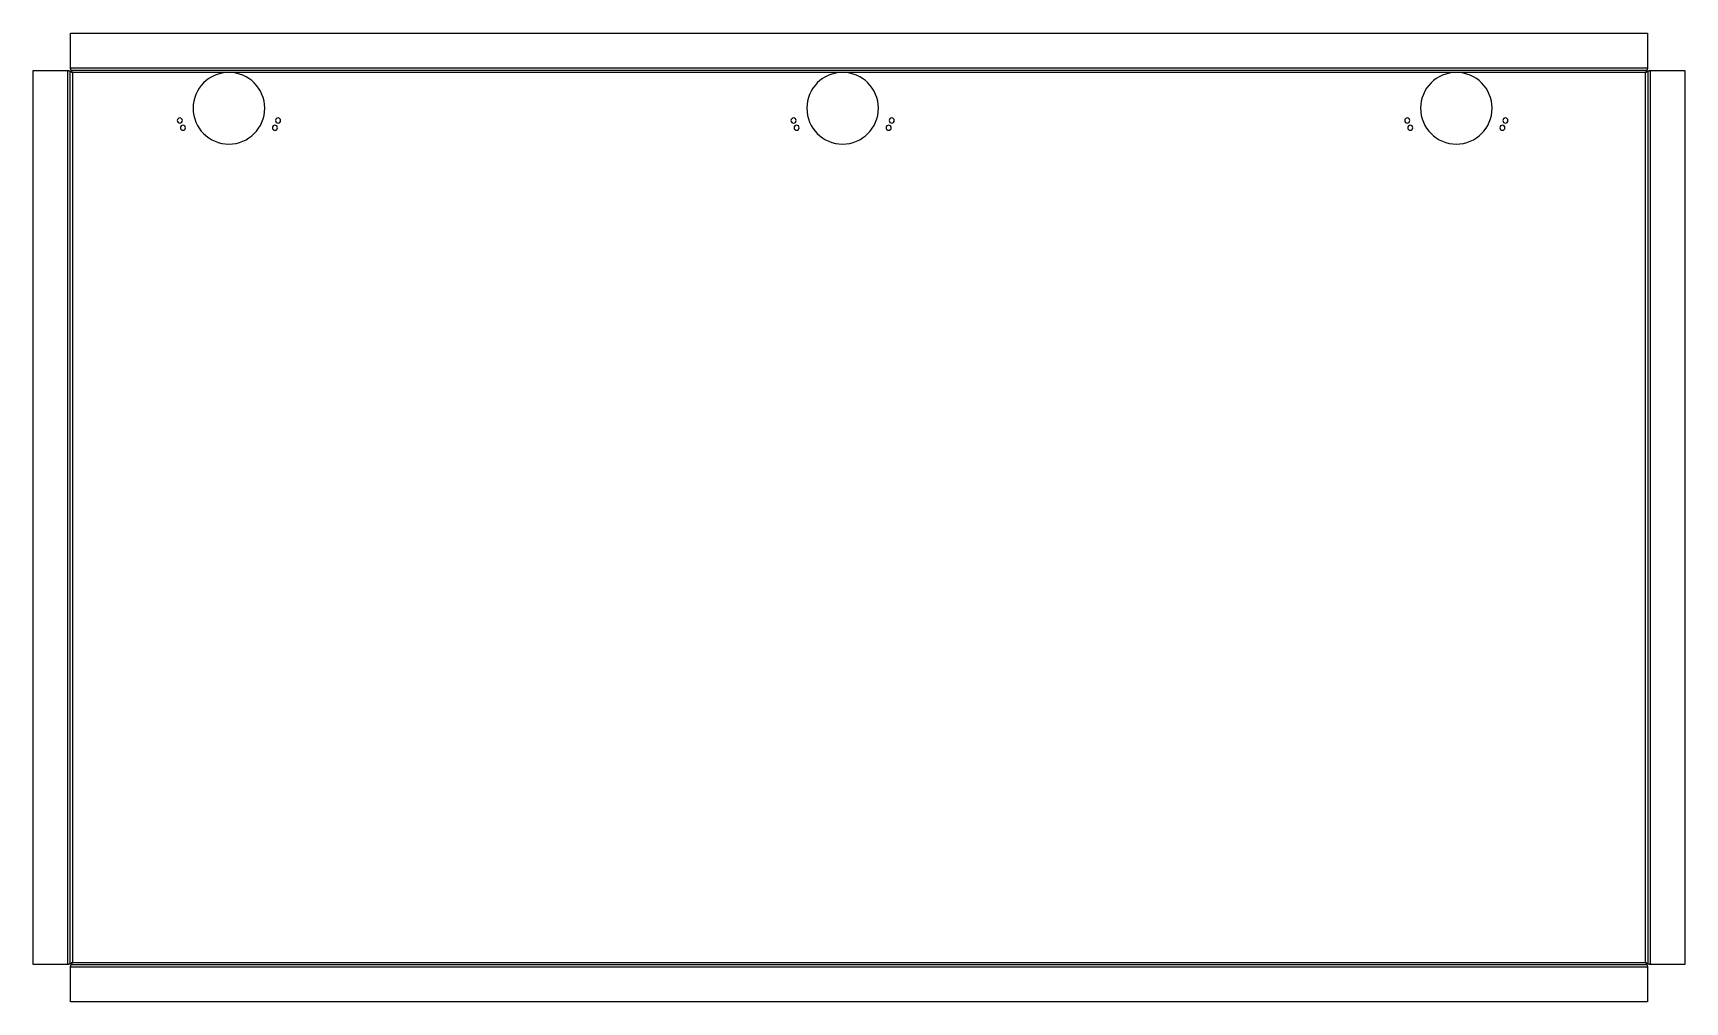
# Model space of a CAD drawing. Header units: millimetres. Extents: x -18 to 789, y 0 to 474.
import ezdxf

# ---------------------------------------------------------------- set-up
doc = ezdxf.new("R2010")
doc.units = ezdxf.units.MM

msp = doc.modelspace()

# ---------------------------------------------------------------- linework, layer by layer
at = {"layer": 'BEND'}
for p, q in [((-0.2, 18.63), (-0.2, 454.9)), ((0.29, 455.39), (770.57, 455.39)), ((771.06, 454.9), (771.06, 18.63)), ((770.57, 18.13), (0.29, 18.13))]:
    msp.add_line(p, q, dxfattribs=at)
at = {"layer": 'BEND_EXTENT'}
for p, q in [((-1.33, 18.33), (-1.33, 455.19)), ((0, 456.52), (770.86, 456.52)), ((0.93, 454.19), (0.93, 19.33)), ((77.43, 454.26), (1, 454.26)), ((377.43, 454.26), (77.43, 454.26)), ((677.43, 454.26), (377.43, 454.26)), ((769.86, 454.26), (677.43, 454.26)), ((769.93, 19.33), (769.93, 454.19)), ((772.19, 455.19), (772.19, 18.33)), ((770.86, 17), (0, 17)), ((1, 19.26), (769.86, 19.26))]:
    msp.add_line(p, q, dxfattribs=at)
at = {"layer": 'INTERIOR_PROFILES', "extrusion": (0, 0, -1)}
for centre, radius in [((-77.43, 436.76), 17.5), ((-377.43, 436.76), 17.5), ((-677.43, 436.76), 17.5), ((-53.43, 430.76), 1.25), ((-54.93, 427.26), 1.25), ((-99.93, 427.26), 1.25), ((-101.43, 430.76), 1.25), ((-353.43, 430.76), 1.25), ((-354.93, 427.26), 1.25), ((-399.93, 427.26), 1.25), ((-401.43, 430.76), 1.25), ((-653.43, 430.76), 1.25), ((-654.93, 427.26), 1.25), ((-699.93, 427.26), 1.25), ((-701.43, 430.76), 1.25)]:
    msp.add_circle(centre, radius, dxfattribs=at)
at = {"layer": 'OUTER_PROFILES'}
for p, q in [((0, 456.52), (0, 473.52)), ((0, 473.52), (770.86, 473.52)), ((770.86, 473.52), (770.86, 456.52)), ((-18.33, 18.33), (-18.33, 455.19)), ((-18.33, 455.19), (-1.33, 455.19)), ((772.19, 455.19), (789.19, 455.19)), ((789.19, 455.19), (789.19, 18.33)), ((-1.33, 18.33), (-18.33, 18.33)), ((0, 0), (0, 17)), ((770.86, 17), (770.86, 0)), ((789.19, 18.33), (772.19, 18.33)), ((770.86, 0), (0, 0))]:
    msp.add_line(p, q, dxfattribs=at)
for centre, start, end in [((0.96, 454.23), -135, 45), ((769.89, 454.23), 135, 315), ((0.96, 19.3), -45, 135), ((769.89, 19.3), 45, 225)]:
    msp.add_arc(centre, 0.05, start, end, dxfattribs=at)
for points, knots in [([(-1.33, 455.19), (-1.32, 455.19), (-1.31, 455.19), (-1.3, 455.19), (-1.28, 455.19), (-1.27, 455.19), (-1.26, 455.19), (-1.25, 455.19), (-1.24, 455.19), (-1.22, 455.19), (-1.21, 455.19), (-1.2, 455.19), (-1.19, 455.19), (-1.18, 455.19), (-1.17, 455.18), (-1.15, 455.18), (-1.14, 455.18), (-1.13, 455.18), (-1.12, 455.18), (-1.11, 455.18), (-1.09, 455.18), (-1.08, 455.18), (-1.07, 455.17), (-1.06, 455.17), (-1.05, 455.17), (-1.03, 455.17), (-1.02, 455.17), (-1.01, 455.17), (-1, 455.16), (-0.99, 455.16), (-0.97, 455.16), (-0.96, 455.16), (-0.95, 455.16), (-0.94, 455.15), (-0.93, 455.15), (-0.91, 455.15), (-0.9, 455.15), (-0.89, 455.14), (-0.88, 455.14), (-0.87, 455.14), (-0.85, 455.14), (-0.84, 455.13), (-0.83, 455.13), (-0.82, 455.13), (-0.81, 455.13), (-0.79, 455.12), (-0.78, 455.12), (-0.77, 455.12), (-0.76, 455.11), (-0.75, 455.11), (-0.73, 455.11), (-0.72, 455.1), (-0.71, 455.1), (-0.7, 455.1), (-0.69, 455.09), (-0.67, 455.09), (-0.66, 455.08), (-0.65, 455.08), (-0.64, 455.08), (-0.63, 455.07), (-0.61, 455.07), (-0.6, 455.07), (-0.59, 455.06), (-0.58, 455.06), (-0.57, 455.05), (-0.55, 455.05), (-0.54, 455.04), (-0.53, 455.04), (-0.52, 455.04), (-0.51, 455.03), (-0.49, 455.03), (-0.48, 455.02), (-0.47, 455.02), (-0.46, 455.01), (-0.45, 455.01), (-0.43, 455), (-0.42, 455), (-0.41, 454.99), (-0.4, 454.99), (-0.39, 454.98), (-0.38, 454.98), (-0.36, 454.97), (-0.35, 454.97), (-0.34, 454.96), (-0.33, 454.96), (-0.32, 454.95), (-0.3, 454.95), (-0.29, 454.94), (-0.28, 454.94), (-0.27, 454.93), (-0.26, 454.92), (-0.24, 454.92), (-0.23, 454.91), (-0.22, 454.91), (-0.21, 454.9), (-0.2, 454.9), (-0.18, 454.89), (-0.17, 454.88), (-0.16, 454.88), (-0.15, 454.87), (-0.14, 454.87), (-0.12, 454.86), (-0.11, 454.85), (-0.1, 454.85), (-0.09, 454.84), (-0.08, 454.83), (-0.06, 454.83), (-0.05, 454.82), (-0.04, 454.81), (-0.03, 454.81), (-0.02, 454.8), (0, 454.79), (0.01, 454.79), (0.02, 454.78), (0.03, 454.77), (0.04, 454.77), (0.06, 454.76), (0.07, 454.75), (0.08, 454.75), (0.09, 454.74), (0.1, 454.73), (0.12, 454.73), (0.13, 454.72), (0.14, 454.71), (0.15, 454.71), (0.16, 454.7), (0.18, 454.69), (0.19, 454.68), (0.2, 454.68), (0.21, 454.67), (0.22, 454.66), (0.24, 454.65), (0.25, 454.65), (0.26, 454.64), (0.27, 454.63), (0.28, 454.63), (0.3, 454.62), (0.31, 454.61), (0.32, 454.6), (0.33, 454.59), (0.34, 454.59), (0.35, 454.58), (0.37, 454.57), (0.38, 454.56), (0.39, 454.56), (0.4, 454.55), (0.41, 454.54), (0.43, 454.53), (0.44, 454.53), (0.45, 454.52), (0.46, 454.51), (0.47, 454.5), (0.49, 454.49), (0.5, 454.49), (0.51, 454.48), (0.52, 454.47), (0.53, 454.46), (0.55, 454.45), (0.56, 454.45), (0.57, 454.44), (0.58, 454.43), (0.59, 454.42), (0.61, 454.41), (0.62, 454.41), (0.63, 454.4), (0.64, 454.39), (0.65, 454.38), (0.67, 454.37), (0.68, 454.36), (0.69, 454.36), (0.7, 454.35), (0.71, 454.34), (0.73, 454.33), (0.74, 454.32), (0.75, 454.32), (0.76, 454.31), (0.77, 454.3), (0.79, 454.29), (0.8, 454.28), (0.81, 454.27), (0.83, 454.26)], [0, 0, 0, 0, 0.0025012, 0.0025012, 0.0025012, 0.0050093, 0.0050093, 0.0050093, 0.0075249, 0.0075249, 0.0075249, 0.0100549, 0.0100549, 0.0100549, 0.0125912, 0.0125912, 0.0125912, 0.0151324, 0.0151324, 0.0151324, 0.0176907, 0.0176907, 0.0176907, 0.0202511, 0.0202511, 0.0202511, 0.0228128, 0.0228128, 0.0228128, 0.0253951, 0.0253951, 0.0253951, 0.0279771, 0.0279771, 0.0279771, 0.0305651, 0.0305651, 0.0305651, 0.0331905, 0.0331905, 0.0331905, 0.0358272, 0.0358272, 0.0358272, 0.0384745, 0.0384745, 0.0384745, 0.0411619, 0.0411619, 0.0411619, 0.0438591, 0.0438591, 0.0438591, 0.0465656, 0.0465656, 0.0465656, 0.0493148, 0.0493148, 0.0493148, 0.0520729, 0.0520729, 0.0520729, 0.05484, 0.05484, 0.05484, 0.0576522, 0.0576522, 0.0576522, 0.060474, 0.060474, 0.060474, 0.0633071, 0.0633071, 0.0633071, 0.0661893, 0.0661893, 0.0661893, 0.0690828, 0.0690828, 0.0690828, 0.0719871, 0.0719871, 0.0719871, 0.0749406, 0.0749406, 0.0749406, 0.077905, 0.077905, 0.077905, 0.0808801, 0.0808801, 0.0808801, 0.0839045, 0.0839045, 0.0839045, 0.0869403, 0.0869403, 0.0869403, 0.0899878, 0.0899878, 0.0899878, 0.0930849, 0.0930849, 0.0930849, 0.0961951, 0.0961951, 0.0961951, 0.0993191, 0.0993191, 0.0993191, 0.1024921, 0.1024921, 0.1024921, 0.1056738, 0.1056738, 0.1056738, 0.1088633, 0.1088633, 0.1088633, 0.1120937, 0.1120937, 0.1120937, 0.1153314, 0.1153314, 0.1153314, 0.1185764, 0.1185764, 0.1185764, 0.1218587, 0.1218587, 0.1218587, 0.1251481, 0.1251481, 0.1251481, 0.1284446, 0.1284446, 0.1284446, 0.131775, 0.131775, 0.131775, 0.1351127, 0.1351127, 0.1351127, 0.1384579, 0.1384579, 0.1384579, 0.1418337, 0.1418337, 0.1418337, 0.1452175, 0.1452175, 0.1452175, 0.1486098, 0.1486098, 0.1486098, 0.1520295, 0.1520295, 0.1520295, 0.1554586, 0.1554586, 0.1554586, 0.1588971, 0.1588971, 0.1588971, 0.1623548, 0.1623548, 0.1623548, 0.165815, 0.165815, 0.165815, 0.1692778, 0.1692778, 0.1692778, 0.1727528, 0.1727528, 0.1727528, 0.1762299, 0.1762299, 0.1762299, 0.180272, 0.180272, 0.180272, 0.180272]), ([(0.93, 454.36), (0.92, 454.38), (0.91, 454.39), (0.9, 454.41), (0.89, 454.42), (0.88, 454.43), (0.88, 454.44), (0.87, 454.45), (0.86, 454.47), (0.85, 454.48), (0.84, 454.49), (0.83, 454.5), (0.83, 454.51), (0.82, 454.53), (0.81, 454.54), (0.8, 454.55), (0.79, 454.56), (0.79, 454.57), (0.78, 454.59), (0.77, 454.6), (0.76, 454.61), (0.75, 454.62), (0.75, 454.63), (0.74, 454.64), (0.73, 454.66), (0.72, 454.67), (0.71, 454.68), (0.71, 454.69), (0.7, 454.7), (0.69, 454.72), (0.68, 454.73), (0.67, 454.74), (0.67, 454.75), (0.66, 454.76), (0.65, 454.78), (0.64, 454.79), (0.63, 454.8), (0.63, 454.81), (0.62, 454.82), (0.61, 454.84), (0.6, 454.85), (0.6, 454.86), (0.59, 454.87), (0.58, 454.88), (0.57, 454.9), (0.57, 454.91), (0.56, 454.92), (0.55, 454.93), (0.54, 454.94), (0.54, 454.96), (0.53, 454.97), (0.52, 454.98), (0.51, 454.99), (0.51, 455), (0.5, 455.02), (0.49, 455.03), (0.49, 455.04), (0.48, 455.05), (0.47, 455.06), (0.46, 455.08), (0.46, 455.09), (0.45, 455.1), (0.44, 455.11), (0.44, 455.12), (0.43, 455.14), (0.42, 455.15), (0.42, 455.16), (0.41, 455.17), (0.4, 455.18), (0.4, 455.2), (0.39, 455.21), (0.38, 455.22), (0.38, 455.23), (0.37, 455.24), (0.36, 455.26), (0.36, 455.27), (0.35, 455.28), (0.34, 455.29), (0.34, 455.3), (0.33, 455.31), (0.33, 455.33), (0.32, 455.34), (0.31, 455.35), (0.31, 455.36), (0.3, 455.37), (0.3, 455.39), (0.29, 455.4), (0.28, 455.41), (0.28, 455.42), (0.27, 455.43), (0.27, 455.45), (0.26, 455.46), (0.26, 455.47), (0.25, 455.48), (0.24, 455.49), (0.24, 455.51), (0.23, 455.52), (0.23, 455.53), (0.22, 455.54), (0.22, 455.55), (0.21, 455.57), (0.21, 455.58), (0.2, 455.59), (0.2, 455.6), (0.19, 455.61), (0.19, 455.63), (0.18, 455.64), (0.18, 455.65), (0.17, 455.66), (0.17, 455.67), (0.16, 455.69), (0.16, 455.7), (0.16, 455.71), (0.15, 455.72), (0.15, 455.73), (0.14, 455.75), (0.14, 455.76), (0.13, 455.77), (0.13, 455.78), (0.13, 455.79), (0.12, 455.81), (0.12, 455.82), (0.11, 455.83), (0.11, 455.84), (0.11, 455.85), (0.1, 455.87), (0.1, 455.88), (0.1, 455.89), (0.09, 455.9), (0.09, 455.91), (0.09, 455.93), (0.08, 455.94), (0.08, 455.95), (0.08, 455.96), (0.07, 455.97), (0.07, 455.99), (0.07, 456), (0.06, 456.01), (0.06, 456.02), (0.06, 456.03), (0.05, 456.04), (0.05, 456.06), (0.05, 456.07), (0.05, 456.08), (0.04, 456.09), (0.04, 456.1), (0.04, 456.12), (0.04, 456.13), (0.04, 456.14), (0.03, 456.15), (0.03, 456.16), (0.03, 456.18), (0.03, 456.19), (0.03, 456.2), (0.02, 456.21), (0.02, 456.22), (0.02, 456.24), (0.02, 456.25), (0.02, 456.26), (0.02, 456.27), (0.01, 456.28), (0.01, 456.3), (0.01, 456.31), (0.01, 456.32), (0.01, 456.33), (0.01, 456.34), (0.01, 456.36), (0.01, 456.37), (0, 456.38), (0, 456.39), (0, 456.4), (0, 456.42), (0, 456.43), (0, 456.44), (0, 456.45), (0, 456.46), (0, 456.48), (0, 456.49), (0, 456.5), (0, 456.51), (0, 456.52)], [0.0100305, 0.0100305, 0.0100305, 0.0100305, 0.0141437, 0.0141437, 0.0141437, 0.0176909, 0.0176909, 0.0176909, 0.0212442, 0.0212442, 0.0212442, 0.0247933, 0.0247933, 0.0247933, 0.028348, 0.028348, 0.028348, 0.0319085, 0.0319085, 0.0319085, 0.03546, 0.03546, 0.03546, 0.0390174, 0.0390174, 0.0390174, 0.0425805, 0.0425805, 0.0425805, 0.0461298, 0.0461298, 0.0461298, 0.0496847, 0.0496847, 0.0496847, 0.0532453, 0.0532453, 0.0532453, 0.0567872, 0.0567872, 0.0567872, 0.0603347, 0.0603347, 0.0603347, 0.0638876, 0.0638876, 0.0638876, 0.0674172, 0.0674172, 0.0674172, 0.070952, 0.070952, 0.070952, 0.0744918, 0.0744918, 0.0744918, 0.078007, 0.078007, 0.078007, 0.0815391, 0.0815391, 0.0815391, 0.0850886, 0.0850886, 0.0850886, 0.0886186, 0.0886186, 0.0886186, 0.0921654, 0.0921654, 0.0921654, 0.0957288, 0.0957288, 0.0957288, 0.0992682, 0.0992682, 0.0992682, 0.1028233, 0.1028233, 0.1028233, 0.1063941, 0.1063941, 0.1063941, 0.1099367, 0.1099367, 0.1099367, 0.113494, 0.113494, 0.113494, 0.1170655, 0.1170655, 0.1170655, 0.1206053, 0.1206053, 0.1206053, 0.1241583, 0.1241583, 0.1241583, 0.1277238, 0.1277238, 0.1277238, 0.1312546, 0.1312546, 0.1312546, 0.1347966, 0.1347966, 0.1347966, 0.1383362, 0.1383362, 0.1383362, 0.1418171, 0.1418171, 0.1418171, 0.1452861, 0.1452861, 0.1452861, 0.1487434, 0.1487434, 0.1487434, 0.1521448, 0.1521448, 0.1521448, 0.1555348, 0.1555348, 0.1555348, 0.1589131, 0.1589131, 0.1589131, 0.1622383, 0.1622383, 0.1622383, 0.1655512, 0.1655512, 0.1655512, 0.1688511, 0.1688511, 0.1688511, 0.1721007, 0.1721007, 0.1721007, 0.1753361, 0.1753361, 0.1753361, 0.1785561, 0.1785561, 0.1785561, 0.1817357, 0.1817357, 0.1817357, 0.1849153, 0.1849153, 0.1849153, 0.1880939, 0.1880939, 0.1880939, 0.1912462, 0.1912462, 0.1912462, 0.1943956, 0.1943956, 0.1943956, 0.1975412, 0.1975412, 0.1975412, 0.2006648, 0.2006648, 0.2006648, 0.2037813, 0.2037813, 0.2037813, 0.2068888, 0.2068888, 0.2068888, 0.2099776, 0.2099776, 0.2099776, 0.2130562, 0.2130562, 0.2130562, 0.216126, 0.216126, 0.216126, 0.216126]), ([(0.83, 454.26), (0.84, 454.25), (0.85, 454.25), (0.86, 454.24), (0.87, 454.23), (0.88, 454.22), (0.89, 454.22), (0.91, 454.21), (0.92, 454.2), (0.93, 454.19)], [0.180272017, 0.180272017, 0.180272017, 0.180272017, 0.183194707, 0.183194707, 0.183194707, 0.186683307, 0.186683307, 0.186683307, 0.190175962, 0.190175962, 0.190175962, 0.190175962]), ([(1, 454.26), (0.99, 454.27), (0.98, 454.29), (0.98, 454.3), (0.97, 454.31), (0.96, 454.32), (0.95, 454.33), (0.94, 454.34), (0.94, 454.35), (0.93, 454.36)], [0, 0, 0, 0, 0.00352949, 0.00352949, 0.00352949, 0.00706338, 0.00706338, 0.00706338, 0.01003048, 0.01003048, 0.01003048, 0.01003048]), ([(769.93, 454.36), (769.92, 454.35), (769.92, 454.34), (769.91, 454.33), (769.9, 454.32), (769.89, 454.31), (769.88, 454.3), (769.88, 454.29), (769.87, 454.27), (769.86, 454.26)], [0.180272001, 0.180272001, 0.180272001, 0.180272001, 0.183194691, 0.183194691, 0.183194691, 0.18668329, 0.18668329, 0.18668329, 0.190175945, 0.190175945, 0.190175945, 0.190175945]), ([(770.86, 456.52), (770.86, 456.51), (770.86, 456.5), (770.86, 456.49), (770.86, 456.48), (770.86, 456.46), (770.86, 456.45), (770.86, 456.44), (770.86, 456.43), (770.86, 456.42), (770.86, 456.4), (770.85, 456.39), (770.85, 456.38), (770.85, 456.37), (770.85, 456.36), (770.85, 456.34), (770.85, 456.33), (770.85, 456.32), (770.85, 456.31), (770.85, 456.3), (770.84, 456.28), (770.84, 456.27), (770.84, 456.26), (770.84, 456.25), (770.84, 456.24), (770.84, 456.22), (770.84, 456.21), (770.83, 456.2), (770.83, 456.19), (770.83, 456.18), (770.83, 456.16), (770.83, 456.15), (770.82, 456.14), (770.82, 456.13), (770.82, 456.12), (770.82, 456.1), (770.81, 456.09), (770.81, 456.08), (770.81, 456.07), (770.81, 456.06), (770.8, 456.04), (770.8, 456.03), (770.8, 456.02), (770.8, 456.01), (770.79, 456), (770.79, 455.99), (770.79, 455.97), (770.78, 455.96), (770.78, 455.95), (770.78, 455.94), (770.77, 455.93), (770.77, 455.91), (770.77, 455.9), (770.76, 455.89), (770.76, 455.88), (770.76, 455.87), (770.75, 455.85), (770.75, 455.84), (770.74, 455.83), (770.74, 455.82), (770.74, 455.81), (770.73, 455.79), (770.73, 455.78), (770.72, 455.77), (770.72, 455.76), (770.72, 455.75), (770.71, 455.73), (770.71, 455.72), (770.7, 455.71), (770.7, 455.7), (770.69, 455.69), (770.69, 455.67), (770.68, 455.66), (770.68, 455.65), (770.68, 455.64), (770.67, 455.63), (770.67, 455.61), (770.66, 455.6), (770.66, 455.59), (770.65, 455.58), (770.65, 455.57), (770.64, 455.55), (770.64, 455.54), (770.63, 455.53), (770.62, 455.52), (770.62, 455.51), (770.61, 455.49), (770.61, 455.48), (770.6, 455.47), (770.6, 455.46), (770.59, 455.45), (770.59, 455.43), (770.58, 455.42), (770.57, 455.41), (770.57, 455.4), (770.56, 455.39), (770.56, 455.37), (770.55, 455.36), (770.54, 455.35), (770.54, 455.34), (770.53, 455.33), (770.53, 455.31), (770.52, 455.3), (770.51, 455.29), (770.51, 455.28), (770.5, 455.27), (770.49, 455.26), (770.49, 455.24), (770.48, 455.23), (770.48, 455.22), (770.47, 455.21), (770.46, 455.2), (770.46, 455.18), (770.45, 455.17), (770.44, 455.16), (770.44, 455.15), (770.43, 455.14), (770.42, 455.12), (770.41, 455.11), (770.41, 455.1), (770.4, 455.09), (770.39, 455.08), (770.39, 455.06), (770.38, 455.05), (770.37, 455.04), (770.37, 455.03), (770.36, 455.02), (770.35, 455), (770.34, 454.99), (770.34, 454.98), (770.33, 454.97), (770.32, 454.96), (770.31, 454.94), (770.31, 454.93), (770.3, 454.92), (770.29, 454.91), (770.28, 454.9), (770.28, 454.88), (770.27, 454.87), (770.26, 454.86), (770.25, 454.85), (770.25, 454.84), (770.24, 454.82), (770.23, 454.81), (770.22, 454.8), (770.22, 454.79), (770.21, 454.78), (770.2, 454.76), (770.19, 454.75), (770.18, 454.74), (770.18, 454.73), (770.17, 454.72), (770.16, 454.7), (770.15, 454.69), (770.15, 454.68), (770.14, 454.67), (770.13, 454.66), (770.12, 454.64), (770.11, 454.63), (770.11, 454.62), (770.1, 454.61), (770.09, 454.6), (770.08, 454.59), (770.07, 454.57), (770.06, 454.56), (770.06, 454.55), (770.05, 454.54), (770.04, 454.53), (770.03, 454.51), (770.02, 454.5), (770.02, 454.49), (770.01, 454.48), (770, 454.47), (769.99, 454.45), (769.98, 454.44), (769.97, 454.43), (769.97, 454.42), (769.96, 454.41), (769.95, 454.39), (769.94, 454.38), (769.93, 454.36)], [0, 0, 0, 0, 0.0025012, 0.0025012, 0.0025012, 0.0050093, 0.0050093, 0.0050093, 0.0075249, 0.0075249, 0.0075249, 0.0100549, 0.0100549, 0.0100549, 0.0125912, 0.0125912, 0.0125912, 0.0151324, 0.0151324, 0.0151324, 0.0176907, 0.0176907, 0.0176907, 0.0202511, 0.0202511, 0.0202511, 0.0228128, 0.0228128, 0.0228128, 0.0253951, 0.0253951, 0.0253951, 0.0279771, 0.0279771, 0.0279771, 0.0305651, 0.0305651, 0.0305651, 0.0331905, 0.0331905, 0.0331905, 0.0358272, 0.0358272, 0.0358272, 0.0384745, 0.0384745, 0.0384745, 0.0411619, 0.0411619, 0.0411619, 0.0438591, 0.0438591, 0.0438591, 0.0465656, 0.0465656, 0.0465656, 0.0493148, 0.0493148, 0.0493148, 0.0520729, 0.0520729, 0.0520729, 0.05484, 0.05484, 0.05484, 0.0576522, 0.0576522, 0.0576522, 0.060474, 0.060474, 0.060474, 0.0633071, 0.0633071, 0.0633071, 0.0661893, 0.0661893, 0.0661893, 0.0690828, 0.0690828, 0.0690828, 0.0719871, 0.0719871, 0.0719871, 0.0749406, 0.0749406, 0.0749406, 0.077905, 0.077905, 0.077905, 0.0808801, 0.0808801, 0.0808801, 0.0839045, 0.0839045, 0.0839045, 0.0869403, 0.0869403, 0.0869403, 0.0899878, 0.0899878, 0.0899878, 0.0930849, 0.0930849, 0.0930849, 0.0961951, 0.0961951, 0.0961951, 0.0993191, 0.0993191, 0.0993191, 0.1024921, 0.1024921, 0.1024921, 0.1056738, 0.1056738, 0.1056738, 0.1088633, 0.1088633, 0.1088633, 0.1120936, 0.1120936, 0.1120936, 0.1153314, 0.1153314, 0.1153314, 0.1185764, 0.1185764, 0.1185764, 0.1218587, 0.1218587, 0.1218587, 0.1251481, 0.1251481, 0.1251481, 0.1284446, 0.1284446, 0.1284446, 0.131775, 0.131775, 0.131775, 0.1351127, 0.1351127, 0.1351127, 0.1384579, 0.1384579, 0.1384579, 0.1418337, 0.1418337, 0.1418337, 0.1452175, 0.1452175, 0.1452175, 0.1486097, 0.1486097, 0.1486097, 0.1520295, 0.1520295, 0.1520295, 0.1554586, 0.1554586, 0.1554586, 0.1588971, 0.1588971, 0.1588971, 0.1623548, 0.1623548, 0.1623548, 0.165815, 0.165815, 0.165815, 0.1692778, 0.1692778, 0.1692778, 0.1727528, 0.1727528, 0.1727528, 0.1762299, 0.1762299, 0.1762299, 0.180272, 0.180272, 0.180272, 0.180272]), ([(769.93, 454.19), (769.94, 454.2), (769.95, 454.21), (769.97, 454.22), (769.98, 454.22), (769.99, 454.23), (770, 454.24), (770.01, 454.25), (770.02, 454.25), (770.03, 454.26)], [0, 0, 0, 0, 0.00352949, 0.00352949, 0.00352949, 0.00706338, 0.00706338, 0.00706338, 0.01003048, 0.01003048, 0.01003048, 0.01003048]), ([(770.03, 454.26), (770.05, 454.27), (770.06, 454.28), (770.07, 454.29), (770.08, 454.3), (770.1, 454.31), (770.11, 454.32), (770.12, 454.32), (770.13, 454.33), (770.14, 454.34), (770.16, 454.35), (770.17, 454.36), (770.18, 454.36), (770.19, 454.37), (770.2, 454.38), (770.22, 454.39), (770.23, 454.4), (770.24, 454.41), (770.25, 454.41), (770.26, 454.42), (770.28, 454.43), (770.29, 454.44), (770.3, 454.45), (770.31, 454.45), (770.32, 454.46), (770.34, 454.47), (770.35, 454.48), (770.36, 454.49), (770.37, 454.49), (770.38, 454.5), (770.4, 454.51), (770.41, 454.52), (770.42, 454.53), (770.43, 454.53), (770.44, 454.54), (770.46, 454.55), (770.47, 454.56), (770.48, 454.56), (770.49, 454.57), (770.5, 454.58), (770.52, 454.59), (770.53, 454.59), (770.54, 454.6), (770.55, 454.61), (770.56, 454.62), (770.58, 454.63), (770.59, 454.63), (770.6, 454.64), (770.61, 454.65), (770.62, 454.65), (770.64, 454.66), (770.65, 454.67), (770.66, 454.68), (770.67, 454.68), (770.68, 454.69), (770.7, 454.7), (770.71, 454.71), (770.72, 454.71), (770.73, 454.72), (770.74, 454.73), (770.75, 454.73), (770.77, 454.74), (770.78, 454.75), (770.79, 454.75), (770.8, 454.76), (770.81, 454.77), (770.83, 454.77), (770.84, 454.78), (770.85, 454.79), (770.86, 454.79), (770.87, 454.8), (770.89, 454.81), (770.9, 454.81), (770.91, 454.82), (770.92, 454.83), (770.93, 454.83), (770.95, 454.84), (770.96, 454.85), (770.97, 454.85), (770.98, 454.86), (770.99, 454.87), (771.01, 454.87), (771.02, 454.88), (771.03, 454.88), (771.04, 454.89), (771.05, 454.9), (771.07, 454.9), (771.08, 454.91), (771.09, 454.91), (771.1, 454.92), (771.11, 454.92), (771.13, 454.93), (771.14, 454.94), (771.15, 454.94), (771.16, 454.95), (771.17, 454.95), (771.19, 454.96), (771.2, 454.96), (771.21, 454.97), (771.22, 454.97), (771.23, 454.98), (771.25, 454.98), (771.26, 454.99), (771.27, 454.99), (771.28, 455), (771.29, 455), (771.31, 455.01), (771.32, 455.01), (771.33, 455.02), (771.34, 455.02), (771.35, 455.03), (771.37, 455.03), (771.38, 455.04), (771.39, 455.04), (771.4, 455.04), (771.41, 455.05), (771.43, 455.05), (771.44, 455.06), (771.45, 455.06), (771.46, 455.07), (771.47, 455.07), (771.48, 455.07), (771.5, 455.08), (771.51, 455.08), (771.52, 455.08), (771.53, 455.09), (771.54, 455.09), (771.56, 455.1), (771.57, 455.1), (771.58, 455.1), (771.59, 455.11), (771.6, 455.11), (771.62, 455.11), (771.63, 455.12), (771.64, 455.12), (771.65, 455.12), (771.66, 455.13), (771.68, 455.13), (771.69, 455.13), (771.7, 455.13), (771.71, 455.14), (771.72, 455.14), (771.74, 455.14), (771.75, 455.14), (771.76, 455.15), (771.77, 455.15), (771.78, 455.15), (771.8, 455.15), (771.81, 455.16), (771.82, 455.16), (771.83, 455.16), (771.84, 455.16), (771.86, 455.16), (771.87, 455.17), (771.88, 455.17), (771.89, 455.17), (771.9, 455.17), (771.92, 455.17), (771.93, 455.17), (771.94, 455.18), (771.95, 455.18), (771.96, 455.18), (771.98, 455.18), (771.99, 455.18), (772, 455.18), (772.01, 455.18), (772.02, 455.18), (772.04, 455.19), (772.05, 455.19), (772.06, 455.19), (772.07, 455.19), (772.08, 455.19), (772.1, 455.19), (772.11, 455.19), (772.12, 455.19), (772.13, 455.19), (772.14, 455.19), (772.16, 455.19), (772.17, 455.19), (772.18, 455.19), (772.19, 455.19)], [0.0100305, 0.0100305, 0.0100305, 0.0100305, 0.0141437, 0.0141437, 0.0141437, 0.0176909, 0.0176909, 0.0176909, 0.0212442, 0.0212442, 0.0212442, 0.0247933, 0.0247933, 0.0247933, 0.028348, 0.028348, 0.028348, 0.0319085, 0.0319085, 0.0319085, 0.03546, 0.03546, 0.03546, 0.0390174, 0.0390174, 0.0390174, 0.0425805, 0.0425805, 0.0425805, 0.0461298, 0.0461298, 0.0461298, 0.0496847, 0.0496847, 0.0496847, 0.0532453, 0.0532453, 0.0532453, 0.0567872, 0.0567872, 0.0567872, 0.0603347, 0.0603347, 0.0603347, 0.0638876, 0.0638876, 0.0638876, 0.0674172, 0.0674172, 0.0674172, 0.070952, 0.070952, 0.070952, 0.0744918, 0.0744918, 0.0744918, 0.078007, 0.078007, 0.078007, 0.0815391, 0.0815391, 0.0815391, 0.0850886, 0.0850886, 0.0850886, 0.0886187, 0.0886187, 0.0886187, 0.0921654, 0.0921654, 0.0921654, 0.0957288, 0.0957288, 0.0957288, 0.0992682, 0.0992682, 0.0992682, 0.1028234, 0.1028234, 0.1028234, 0.1063941, 0.1063941, 0.1063941, 0.1099368, 0.1099368, 0.1099368, 0.113494, 0.113494, 0.113494, 0.1170655, 0.1170655, 0.1170655, 0.1206054, 0.1206054, 0.1206054, 0.1241583, 0.1241583, 0.1241583, 0.1277238, 0.1277238, 0.1277238, 0.1312546, 0.1312546, 0.1312546, 0.1347966, 0.1347966, 0.1347966, 0.1383362, 0.1383362, 0.1383362, 0.1418171, 0.1418171, 0.1418171, 0.1452861, 0.1452861, 0.1452861, 0.1487434, 0.1487434, 0.1487434, 0.1521448, 0.1521448, 0.1521448, 0.1555348, 0.1555348, 0.1555348, 0.1589131, 0.1589131, 0.1589131, 0.1622383, 0.1622383, 0.1622383, 0.1655512, 0.1655512, 0.1655512, 0.1688511, 0.1688511, 0.1688511, 0.1721008, 0.1721008, 0.1721008, 0.1753361, 0.1753361, 0.1753361, 0.1785562, 0.1785562, 0.1785562, 0.1817358, 0.1817358, 0.1817358, 0.1849153, 0.1849153, 0.1849153, 0.188094, 0.188094, 0.188094, 0.1912462, 0.1912462, 0.1912462, 0.1943956, 0.1943956, 0.1943956, 0.1975413, 0.1975413, 0.1975413, 0.2006648, 0.2006648, 0.2006648, 0.2037813, 0.2037813, 0.2037813, 0.2068889, 0.2068889, 0.2068889, 0.2099777, 0.2099777, 0.2099777, 0.2130562, 0.2130562, 0.2130562, 0.216126, 0.216126, 0.216126, 0.216126]), ([(0.83, 19.26), (0.81, 19.25), (0.8, 19.24), (0.79, 19.23), (0.77, 19.22), (0.76, 19.22), (0.75, 19.21), (0.74, 19.2), (0.73, 19.19), (0.71, 19.18), (0.7, 19.18), (0.69, 19.17), (0.68, 19.16), (0.67, 19.15), (0.65, 19.14), (0.64, 19.13), (0.63, 19.13), (0.62, 19.12), (0.61, 19.11), (0.59, 19.1), (0.58, 19.09), (0.57, 19.09), (0.56, 19.08), (0.55, 19.07), (0.53, 19.06), (0.52, 19.05), (0.51, 19.05), (0.5, 19.04), (0.49, 19.03), (0.47, 19.02), (0.46, 19.01), (0.45, 19.01), (0.44, 19), (0.43, 18.99), (0.41, 18.98), (0.4, 18.98), (0.39, 18.97), (0.38, 18.96), (0.37, 18.95), (0.35, 18.94), (0.34, 18.94), (0.33, 18.93), (0.32, 18.92), (0.31, 18.91), (0.3, 18.91), (0.28, 18.9), (0.27, 18.89), (0.26, 18.88), (0.25, 18.88), (0.24, 18.87), (0.22, 18.86), (0.21, 18.85), (0.2, 18.85), (0.19, 18.84), (0.18, 18.83), (0.16, 18.83), (0.15, 18.82), (0.14, 18.81), (0.13, 18.8), (0.12, 18.8), (0.1, 18.79), (0.09, 18.78), (0.08, 18.78), (0.07, 18.77), (0.06, 18.76), (0.04, 18.76), (0.03, 18.75), (0.02, 18.74), (0.01, 18.74), (0, 18.73), (-0.02, 18.72), (-0.03, 18.72), (-0.04, 18.71), (-0.05, 18.7), (-0.06, 18.7), (-0.08, 18.69), (-0.09, 18.68), (-0.1, 18.68), (-0.11, 18.67), (-0.12, 18.66), (-0.14, 18.66), (-0.15, 18.65), (-0.16, 18.65), (-0.17, 18.64), (-0.18, 18.63), (-0.2, 18.63), (-0.21, 18.62), (-0.22, 18.62), (-0.23, 18.61), (-0.24, 18.61), (-0.26, 18.6), (-0.27, 18.59), (-0.28, 18.59), (-0.29, 18.58), (-0.3, 18.58), (-0.32, 18.57), (-0.33, 18.57), (-0.34, 18.56), (-0.35, 18.56), (-0.36, 18.55), (-0.38, 18.55), (-0.39, 18.54), (-0.4, 18.54), (-0.41, 18.53), (-0.42, 18.53), (-0.43, 18.52), (-0.45, 18.52), (-0.46, 18.51), (-0.47, 18.51), (-0.48, 18.5), (-0.49, 18.5), (-0.51, 18.49), (-0.52, 18.49), (-0.53, 18.48), (-0.54, 18.48), (-0.55, 18.48), (-0.57, 18.47), (-0.58, 18.47), (-0.59, 18.46), (-0.6, 18.46), (-0.61, 18.45), (-0.63, 18.45), (-0.64, 18.45), (-0.65, 18.44), (-0.66, 18.44), (-0.67, 18.44), (-0.69, 18.43), (-0.7, 18.43), (-0.71, 18.42), (-0.72, 18.42), (-0.73, 18.42), (-0.75, 18.41), (-0.76, 18.41), (-0.77, 18.41), (-0.78, 18.4), (-0.79, 18.4), (-0.81, 18.4), (-0.82, 18.4), (-0.83, 18.39), (-0.84, 18.39), (-0.85, 18.39), (-0.87, 18.38), (-0.88, 18.38), (-0.89, 18.38), (-0.9, 18.38), (-0.91, 18.37), (-0.93, 18.37), (-0.94, 18.37), (-0.95, 18.37), (-0.96, 18.37), (-0.97, 18.36), (-0.99, 18.36), (-1, 18.36), (-1.01, 18.36), (-1.02, 18.36), (-1.03, 18.35), (-1.05, 18.35), (-1.06, 18.35), (-1.07, 18.35), (-1.08, 18.35), (-1.09, 18.35), (-1.11, 18.35), (-1.12, 18.34), (-1.13, 18.34), (-1.14, 18.34), (-1.15, 18.34), (-1.17, 18.34), (-1.18, 18.34), (-1.19, 18.34), (-1.2, 18.34), (-1.21, 18.34), (-1.22, 18.34), (-1.24, 18.33), (-1.25, 18.33), (-1.26, 18.33), (-1.27, 18.33), (-1.28, 18.33), (-1.3, 18.33), (-1.31, 18.33), (-1.32, 18.33), (-1.33, 18.33)], [0.0100305, 0.0100305, 0.0100305, 0.0100305, 0.0141437, 0.0141437, 0.0141437, 0.0176909, 0.0176909, 0.0176909, 0.0212442, 0.0212442, 0.0212442, 0.0247933, 0.0247933, 0.0247933, 0.028348, 0.028348, 0.028348, 0.0319085, 0.0319085, 0.0319085, 0.03546, 0.03546, 0.03546, 0.0390174, 0.0390174, 0.0390174, 0.0425805, 0.0425805, 0.0425805, 0.0461298, 0.0461298, 0.0461298, 0.0496847, 0.0496847, 0.0496847, 0.0532453, 0.0532453, 0.0532453, 0.0567872, 0.0567872, 0.0567872, 0.0603347, 0.0603347, 0.0603347, 0.0638876, 0.0638876, 0.0638876, 0.0674172, 0.0674172, 0.0674172, 0.070952, 0.070952, 0.070952, 0.0744918, 0.0744918, 0.0744918, 0.078007, 0.078007, 0.078007, 0.0815391, 0.0815391, 0.0815391, 0.0850886, 0.0850886, 0.0850886, 0.0886187, 0.0886187, 0.0886187, 0.0921654, 0.0921654, 0.0921654, 0.0957288, 0.0957288, 0.0957288, 0.0992682, 0.0992682, 0.0992682, 0.1028234, 0.1028234, 0.1028234, 0.1063941, 0.1063941, 0.1063941, 0.1099368, 0.1099368, 0.1099368, 0.113494, 0.113494, 0.113494, 0.1170655, 0.1170655, 0.1170655, 0.1206054, 0.1206054, 0.1206054, 0.1241583, 0.1241583, 0.1241583, 0.1277238, 0.1277238, 0.1277238, 0.1312546, 0.1312546, 0.1312546, 0.1347966, 0.1347966, 0.1347966, 0.1383362, 0.1383362, 0.1383362, 0.1418171, 0.1418171, 0.1418171, 0.1452861, 0.1452861, 0.1452861, 0.1487434, 0.1487434, 0.1487434, 0.1521448, 0.1521448, 0.1521448, 0.1555348, 0.1555348, 0.1555348, 0.1589131, 0.1589131, 0.1589131, 0.1622383, 0.1622383, 0.1622383, 0.1655512, 0.1655512, 0.1655512, 0.1688511, 0.1688511, 0.1688511, 0.1721008, 0.1721008, 0.1721008, 0.1753361, 0.1753361, 0.1753361, 0.1785562, 0.1785562, 0.1785562, 0.1817358, 0.1817358, 0.1817358, 0.1849153, 0.1849153, 0.1849153, 0.188094, 0.188094, 0.188094, 0.1912462, 0.1912462, 0.1912462, 0.1943956, 0.1943956, 0.1943956, 0.1975413, 0.1975413, 0.1975413, 0.2006648, 0.2006648, 0.2006648, 0.2037813, 0.2037813, 0.2037813, 0.2068889, 0.2068889, 0.2068889, 0.2099777, 0.2099777, 0.2099777, 0.2130562, 0.2130562, 0.2130562, 0.216126, 0.216126, 0.216126, 0.216126]), ([(0, 17), (0, 17.01), (0, 17.02), (0, 17.04), (0, 17.05), (0, 17.06), (0, 17.07), (0, 17.08), (0, 17.1), (0, 17.11), (0, 17.12), (0, 17.13), (0, 17.14), (0.01, 17.16), (0.01, 17.17), (0.01, 17.18), (0.01, 17.19), (0.01, 17.2), (0.01, 17.22), (0.01, 17.23), (0.01, 17.24), (0.02, 17.25), (0.02, 17.26), (0.02, 17.28), (0.02, 17.29), (0.02, 17.3), (0.02, 17.31), (0.03, 17.32), (0.03, 17.34), (0.03, 17.35), (0.03, 17.36), (0.03, 17.37), (0.04, 17.38), (0.04, 17.4), (0.04, 17.41), (0.04, 17.42), (0.04, 17.43), (0.05, 17.44), (0.05, 17.45), (0.05, 17.47), (0.05, 17.48), (0.06, 17.49), (0.06, 17.5), (0.06, 17.51), (0.07, 17.53), (0.07, 17.54), (0.07, 17.55), (0.08, 17.56), (0.08, 17.57), (0.08, 17.59), (0.09, 17.6), (0.09, 17.61), (0.09, 17.62), (0.1, 17.63), (0.1, 17.65), (0.1, 17.66), (0.11, 17.67), (0.11, 17.68), (0.11, 17.69), (0.12, 17.71), (0.12, 17.72), (0.13, 17.73), (0.13, 17.74), (0.13, 17.75), (0.14, 17.77), (0.14, 17.78), (0.15, 17.79), (0.15, 17.8), (0.16, 17.81), (0.16, 17.83), (0.16, 17.84), (0.17, 17.85), (0.17, 17.86), (0.18, 17.87), (0.18, 17.89), (0.19, 17.9), (0.19, 17.91), (0.2, 17.92), (0.2, 17.93), (0.21, 17.95), (0.21, 17.96), (0.22, 17.97), (0.22, 17.98), (0.23, 17.99), (0.23, 18.01), (0.24, 18.02), (0.24, 18.03), (0.25, 18.04), (0.26, 18.05), (0.26, 18.07), (0.27, 18.08), (0.27, 18.09), (0.28, 18.1), (0.28, 18.11), (0.29, 18.13), (0.3, 18.14), (0.3, 18.15), (0.31, 18.16), (0.31, 18.17), (0.32, 18.18), (0.33, 18.2), (0.33, 18.21), (0.34, 18.22), (0.34, 18.23), (0.35, 18.24), (0.36, 18.26), (0.36, 18.27), (0.37, 18.28), (0.38, 18.29), (0.38, 18.3), (0.39, 18.32), (0.4, 18.33), (0.4, 18.34), (0.41, 18.35), (0.42, 18.36), (0.42, 18.38), (0.43, 18.39), (0.44, 18.4), (0.44, 18.41), (0.45, 18.42), (0.46, 18.44), (0.46, 18.45), (0.47, 18.46), (0.48, 18.47), (0.49, 18.48), (0.49, 18.5), (0.5, 18.51), (0.51, 18.52), (0.51, 18.53), (0.52, 18.54), (0.53, 18.56), (0.54, 18.57), (0.54, 18.58), (0.55, 18.59), (0.56, 18.6), (0.57, 18.62), (0.57, 18.63), (0.58, 18.64), (0.59, 18.65), (0.6, 18.66), (0.6, 18.68), (0.61, 18.69), (0.62, 18.7), (0.63, 18.71), (0.63, 18.72), (0.64, 18.74), (0.65, 18.75), (0.66, 18.76), (0.67, 18.77), (0.67, 18.78), (0.68, 18.8), (0.69, 18.81), (0.7, 18.82), (0.71, 18.83), (0.71, 18.84), (0.72, 18.86), (0.73, 18.87), (0.74, 18.88), (0.75, 18.89), (0.75, 18.9), (0.76, 18.91), (0.77, 18.93), (0.78, 18.94), (0.79, 18.95), (0.79, 18.96), (0.8, 18.97), (0.81, 18.99), (0.82, 19), (0.83, 19.01), (0.83, 19.02), (0.84, 19.03), (0.85, 19.05), (0.86, 19.06), (0.87, 19.07), (0.88, 19.08), (0.88, 19.09), (0.89, 19.11), (0.9, 19.12), (0.91, 19.13), (0.92, 19.15), (0.93, 19.16)], [0, 0, 0, 0, 0.0025012, 0.0025012, 0.0025012, 0.0050093, 0.0050093, 0.0050093, 0.0075249, 0.0075249, 0.0075249, 0.0100549, 0.0100549, 0.0100549, 0.0125912, 0.0125912, 0.0125912, 0.0151324, 0.0151324, 0.0151324, 0.0176907, 0.0176907, 0.0176907, 0.0202511, 0.0202511, 0.0202511, 0.0228128, 0.0228128, 0.0228128, 0.0253951, 0.0253951, 0.0253951, 0.0279771, 0.0279771, 0.0279771, 0.0305651, 0.0305651, 0.0305651, 0.0331905, 0.0331905, 0.0331905, 0.0358272, 0.0358272, 0.0358272, 0.0384745, 0.0384745, 0.0384745, 0.0411619, 0.0411619, 0.0411619, 0.0438591, 0.0438591, 0.0438591, 0.0465656, 0.0465656, 0.0465656, 0.0493148, 0.0493148, 0.0493148, 0.0520729, 0.0520729, 0.0520729, 0.05484, 0.05484, 0.05484, 0.0576522, 0.0576522, 0.0576522, 0.060474, 0.060474, 0.060474, 0.0633071, 0.0633071, 0.0633071, 0.0661893, 0.0661893, 0.0661893, 0.0690828, 0.0690828, 0.0690828, 0.0719871, 0.0719871, 0.0719871, 0.0749406, 0.0749406, 0.0749406, 0.077905, 0.077905, 0.077905, 0.0808801, 0.0808801, 0.0808801, 0.0839045, 0.0839045, 0.0839045, 0.0869403, 0.0869403, 0.0869403, 0.0899878, 0.0899878, 0.0899878, 0.0930849, 0.0930849, 0.0930849, 0.0961951, 0.0961951, 0.0961951, 0.0993191, 0.0993191, 0.0993191, 0.1024921, 0.1024921, 0.1024921, 0.1056738, 0.1056738, 0.1056738, 0.1088633, 0.1088633, 0.1088633, 0.1120936, 0.1120936, 0.1120936, 0.1153314, 0.1153314, 0.1153314, 0.1185764, 0.1185764, 0.1185764, 0.1218587, 0.1218587, 0.1218587, 0.1251481, 0.1251481, 0.1251481, 0.1284446, 0.1284446, 0.1284446, 0.131775, 0.131775, 0.131775, 0.1351127, 0.1351127, 0.1351127, 0.1384579, 0.1384579, 0.1384579, 0.1418337, 0.1418337, 0.1418337, 0.1452175, 0.1452175, 0.1452175, 0.1486097, 0.1486097, 0.1486097, 0.1520295, 0.1520295, 0.1520295, 0.1554586, 0.1554586, 0.1554586, 0.1588971, 0.1588971, 0.1588971, 0.1623548, 0.1623548, 0.1623548, 0.165815, 0.165815, 0.165815, 0.1692778, 0.1692778, 0.1692778, 0.1727528, 0.1727528, 0.1727528, 0.1762299, 0.1762299, 0.1762299, 0.180272, 0.180272, 0.180272, 0.180272]), ([(0.93, 19.33), (0.92, 19.32), (0.91, 19.32), (0.89, 19.31), (0.88, 19.3), (0.87, 19.29), (0.86, 19.28), (0.85, 19.28), (0.84, 19.27), (0.83, 19.26)], [0, 0, 0, 0, 0.00352949, 0.00352949, 0.00352949, 0.00706338, 0.00706338, 0.00706338, 0.01003048, 0.01003048, 0.01003048, 0.01003048]), ([(0.93, 19.16), (0.94, 19.17), (0.94, 19.18), (0.95, 19.19), (0.96, 19.2), (0.97, 19.21), (0.98, 19.23), (0.98, 19.24), (0.99, 19.25), (1, 19.26)], [0.180272001, 0.180272001, 0.180272001, 0.180272001, 0.183194691, 0.183194691, 0.183194691, 0.186683291, 0.186683291, 0.186683291, 0.190175945, 0.190175945, 0.190175945, 0.190175945]), ([(769.86, 19.26), (769.87, 19.25), (769.88, 19.24), (769.88, 19.23), (769.89, 19.21), (769.9, 19.2), (769.91, 19.19), (769.92, 19.18), (769.92, 19.17), (769.93, 19.16)], [0, 0, 0, 0, 0.00352949, 0.00352949, 0.00352949, 0.00706338, 0.00706338, 0.00706338, 0.01003048, 0.01003048, 0.01003048, 0.01003048]), ([(770.03, 19.26), (770.02, 19.27), (770.01, 19.28), (770, 19.28), (769.99, 19.29), (769.98, 19.3), (769.97, 19.31), (769.95, 19.32), (769.94, 19.32), (769.93, 19.33)], [0.180272017, 0.180272017, 0.180272017, 0.180272017, 0.183194707, 0.183194707, 0.183194707, 0.186683307, 0.186683307, 0.186683307, 0.190175962, 0.190175962, 0.190175962, 0.190175962]), ([(769.93, 19.16), (769.94, 19.15), (769.95, 19.13), (769.96, 19.12), (769.97, 19.11), (769.97, 19.09), (769.98, 19.08), (769.99, 19.07), (770, 19.06), (770.01, 19.05), (770.02, 19.03), (770.02, 19.02), (770.03, 19.01), (770.04, 19), (770.05, 18.99), (770.06, 18.97), (770.06, 18.96), (770.07, 18.95), (770.08, 18.94), (770.09, 18.93), (770.1, 18.91), (770.11, 18.9), (770.11, 18.89), (770.12, 18.88), (770.13, 18.87), (770.14, 18.86), (770.15, 18.84), (770.15, 18.83), (770.16, 18.82), (770.17, 18.81), (770.18, 18.8), (770.18, 18.78), (770.19, 18.77), (770.2, 18.76), (770.21, 18.75), (770.22, 18.74), (770.22, 18.72), (770.23, 18.71), (770.24, 18.7), (770.25, 18.69), (770.25, 18.68), (770.26, 18.66), (770.27, 18.65), (770.28, 18.64), (770.28, 18.63), (770.29, 18.62), (770.3, 18.6), (770.31, 18.59), (770.31, 18.58), (770.32, 18.57), (770.33, 18.56), (770.34, 18.54), (770.34, 18.53), (770.35, 18.52), (770.36, 18.51), (770.37, 18.5), (770.37, 18.48), (770.38, 18.47), (770.39, 18.46), (770.39, 18.45), (770.4, 18.44), (770.41, 18.42), (770.41, 18.41), (770.42, 18.4), (770.43, 18.39), (770.44, 18.38), (770.44, 18.36), (770.45, 18.35), (770.46, 18.34), (770.46, 18.33), (770.47, 18.32), (770.48, 18.3), (770.48, 18.29), (770.49, 18.28), (770.49, 18.27), (770.5, 18.26), (770.51, 18.24), (770.51, 18.23), (770.52, 18.22), (770.53, 18.21), (770.53, 18.2), (770.54, 18.18), (770.54, 18.17), (770.55, 18.16), (770.56, 18.15), (770.56, 18.14), (770.57, 18.13), (770.57, 18.11), (770.58, 18.1), (770.59, 18.09), (770.59, 18.08), (770.6, 18.07), (770.6, 18.05), (770.61, 18.04), (770.61, 18.03), (770.62, 18.02), (770.62, 18.01), (770.63, 17.99), (770.64, 17.98), (770.64, 17.97), (770.65, 17.96), (770.65, 17.95), (770.66, 17.93), (770.66, 17.92), (770.67, 17.91), (770.67, 17.9), (770.68, 17.89), (770.68, 17.87), (770.68, 17.86), (770.69, 17.85), (770.69, 17.84), (770.7, 17.83), (770.7, 17.81), (770.71, 17.8), (770.71, 17.79), (770.72, 17.78), (770.72, 17.77), (770.72, 17.75), (770.73, 17.74), (770.73, 17.73), (770.74, 17.72), (770.74, 17.71), (770.74, 17.69), (770.75, 17.68), (770.75, 17.67), (770.76, 17.66), (770.76, 17.65), (770.76, 17.63), (770.77, 17.62), (770.77, 17.61), (770.77, 17.6), (770.78, 17.59), (770.78, 17.57), (770.78, 17.56), (770.79, 17.55), (770.79, 17.54), (770.79, 17.53), (770.8, 17.51), (770.8, 17.5), (770.8, 17.49), (770.8, 17.48), (770.81, 17.47), (770.81, 17.45), (770.81, 17.44), (770.81, 17.43), (770.82, 17.42), (770.82, 17.41), (770.82, 17.4), (770.82, 17.38), (770.83, 17.37), (770.83, 17.36), (770.83, 17.35), (770.83, 17.34), (770.83, 17.32), (770.84, 17.31), (770.84, 17.3), (770.84, 17.29), (770.84, 17.28), (770.84, 17.26), (770.84, 17.25), (770.84, 17.24), (770.85, 17.23), (770.85, 17.22), (770.85, 17.2), (770.85, 17.19), (770.85, 17.18), (770.85, 17.17), (770.85, 17.16), (770.85, 17.14), (770.85, 17.13), (770.86, 17.12), (770.86, 17.11), (770.86, 17.1), (770.86, 17.08), (770.86, 17.07), (770.86, 17.06), (770.86, 17.05), (770.86, 17.04), (770.86, 17.02), (770.86, 17.01), (770.86, 17)], [0.0100305, 0.0100305, 0.0100305, 0.0100305, 0.0141437, 0.0141437, 0.0141437, 0.0176909, 0.0176909, 0.0176909, 0.0212442, 0.0212442, 0.0212442, 0.0247933, 0.0247933, 0.0247933, 0.028348, 0.028348, 0.028348, 0.0319085, 0.0319085, 0.0319085, 0.03546, 0.03546, 0.03546, 0.0390174, 0.0390174, 0.0390174, 0.0425805, 0.0425805, 0.0425805, 0.0461298, 0.0461298, 0.0461298, 0.0496847, 0.0496847, 0.0496847, 0.0532453, 0.0532453, 0.0532453, 0.0567872, 0.0567872, 0.0567872, 0.0603347, 0.0603347, 0.0603347, 0.0638876, 0.0638876, 0.0638876, 0.0674172, 0.0674172, 0.0674172, 0.070952, 0.070952, 0.070952, 0.0744918, 0.0744918, 0.0744918, 0.078007, 0.078007, 0.078007, 0.0815391, 0.0815391, 0.0815391, 0.0850886, 0.0850886, 0.0850886, 0.0886186, 0.0886186, 0.0886186, 0.0921654, 0.0921654, 0.0921654, 0.0957288, 0.0957288, 0.0957288, 0.0992682, 0.0992682, 0.0992682, 0.1028233, 0.1028233, 0.1028233, 0.1063941, 0.1063941, 0.1063941, 0.1099367, 0.1099367, 0.1099367, 0.113494, 0.113494, 0.113494, 0.1170655, 0.1170655, 0.1170655, 0.1206053, 0.1206053, 0.1206053, 0.1241583, 0.1241583, 0.1241583, 0.1277238, 0.1277238, 0.1277238, 0.1312546, 0.1312546, 0.1312546, 0.1347966, 0.1347966, 0.1347966, 0.1383362, 0.1383362, 0.1383362, 0.1418171, 0.1418171, 0.1418171, 0.1452861, 0.1452861, 0.1452861, 0.1487434, 0.1487434, 0.1487434, 0.1521448, 0.1521448, 0.1521448, 0.1555348, 0.1555348, 0.1555348, 0.1589131, 0.1589131, 0.1589131, 0.1622383, 0.1622383, 0.1622383, 0.1655512, 0.1655512, 0.1655512, 0.1688511, 0.1688511, 0.1688511, 0.1721007, 0.1721007, 0.1721007, 0.1753361, 0.1753361, 0.1753361, 0.1785561, 0.1785561, 0.1785561, 0.1817357, 0.1817357, 0.1817357, 0.1849153, 0.1849153, 0.1849153, 0.1880939, 0.1880939, 0.1880939, 0.1912462, 0.1912462, 0.1912462, 0.1943956, 0.1943956, 0.1943956, 0.1975412, 0.1975412, 0.1975412, 0.2006648, 0.2006648, 0.2006648, 0.2037813, 0.2037813, 0.2037813, 0.2068888, 0.2068888, 0.2068888, 0.2099776, 0.2099776, 0.2099776, 0.2130562, 0.2130562, 0.2130562, 0.216126, 0.216126, 0.216126, 0.216126]), ([(772.19, 18.33), (772.18, 18.33), (772.17, 18.33), (772.16, 18.33), (772.14, 18.33), (772.13, 18.33), (772.12, 18.33), (772.11, 18.33), (772.1, 18.33), (772.08, 18.34), (772.07, 18.34), (772.06, 18.34), (772.05, 18.34), (772.04, 18.34), (772.02, 18.34), (772.01, 18.34), (772, 18.34), (771.99, 18.34), (771.98, 18.34), (771.96, 18.35), (771.95, 18.35), (771.94, 18.35), (771.93, 18.35), (771.92, 18.35), (771.9, 18.35), (771.89, 18.35), (771.88, 18.36), (771.87, 18.36), (771.86, 18.36), (771.84, 18.36), (771.83, 18.36), (771.82, 18.37), (771.81, 18.37), (771.8, 18.37), (771.78, 18.37), (771.77, 18.37), (771.76, 18.38), (771.75, 18.38), (771.74, 18.38), (771.72, 18.38), (771.71, 18.39), (771.7, 18.39), (771.69, 18.39), (771.68, 18.4), (771.66, 18.4), (771.65, 18.4), (771.64, 18.4), (771.63, 18.41), (771.62, 18.41), (771.6, 18.41), (771.59, 18.42), (771.58, 18.42), (771.57, 18.42), (771.56, 18.43), (771.54, 18.43), (771.53, 18.44), (771.52, 18.44), (771.51, 18.44), (771.5, 18.45), (771.48, 18.45), (771.47, 18.45), (771.46, 18.46), (771.45, 18.46), (771.44, 18.47), (771.43, 18.47), (771.41, 18.48), (771.4, 18.48), (771.39, 18.48), (771.38, 18.49), (771.37, 18.49), (771.35, 18.5), (771.34, 18.5), (771.33, 18.51), (771.32, 18.51), (771.31, 18.52), (771.29, 18.52), (771.28, 18.53), (771.27, 18.53), (771.26, 18.54), (771.25, 18.54), (771.23, 18.55), (771.22, 18.55), (771.21, 18.56), (771.2, 18.56), (771.19, 18.57), (771.17, 18.57), (771.16, 18.58), (771.15, 18.58), (771.14, 18.59), (771.13, 18.59), (771.11, 18.6), (771.1, 18.61), (771.09, 18.61), (771.08, 18.62), (771.07, 18.62), (771.05, 18.63), (771.04, 18.63), (771.03, 18.64), (771.02, 18.65), (771.01, 18.65), (770.99, 18.66), (770.98, 18.66), (770.97, 18.67), (770.96, 18.68), (770.95, 18.68), (770.93, 18.69), (770.92, 18.7), (770.91, 18.7), (770.9, 18.71), (770.89, 18.72), (770.87, 18.72), (770.86, 18.73), (770.85, 18.74), (770.84, 18.74), (770.83, 18.75), (770.81, 18.76), (770.8, 18.76), (770.79, 18.77), (770.78, 18.78), (770.77, 18.78), (770.75, 18.79), (770.74, 18.8), (770.73, 18.8), (770.72, 18.81), (770.71, 18.82), (770.7, 18.83), (770.68, 18.83), (770.67, 18.84), (770.66, 18.85), (770.65, 18.85), (770.64, 18.86), (770.62, 18.87), (770.61, 18.88), (770.6, 18.88), (770.59, 18.89), (770.58, 18.9), (770.56, 18.91), (770.55, 18.91), (770.54, 18.92), (770.53, 18.93), (770.52, 18.94), (770.5, 18.94), (770.49, 18.95), (770.48, 18.96), (770.47, 18.97), (770.46, 18.98), (770.44, 18.98), (770.43, 18.99), (770.42, 19), (770.41, 19.01), (770.4, 19.01), (770.38, 19.02), (770.37, 19.03), (770.36, 19.04), (770.35, 19.05), (770.34, 19.05), (770.32, 19.06), (770.31, 19.07), (770.3, 19.08), (770.29, 19.09), (770.28, 19.09), (770.26, 19.1), (770.25, 19.11), (770.24, 19.12), (770.23, 19.13), (770.22, 19.13), (770.2, 19.14), (770.19, 19.15), (770.18, 19.16), (770.17, 19.17), (770.16, 19.18), (770.14, 19.18), (770.13, 19.19), (770.12, 19.2), (770.11, 19.21), (770.1, 19.22), (770.08, 19.22), (770.07, 19.23), (770.06, 19.24), (770.05, 19.25), (770.03, 19.26)], [0, 0, 0, 0, 0.0025012, 0.0025012, 0.0025012, 0.0050093, 0.0050093, 0.0050093, 0.0075249, 0.0075249, 0.0075249, 0.0100549, 0.0100549, 0.0100549, 0.0125912, 0.0125912, 0.0125912, 0.0151324, 0.0151324, 0.0151324, 0.0176907, 0.0176907, 0.0176907, 0.0202511, 0.0202511, 0.0202511, 0.0228128, 0.0228128, 0.0228128, 0.0253951, 0.0253951, 0.0253951, 0.0279771, 0.0279771, 0.0279771, 0.0305651, 0.0305651, 0.0305651, 0.0331905, 0.0331905, 0.0331905, 0.0358272, 0.0358272, 0.0358272, 0.0384745, 0.0384745, 0.0384745, 0.0411619, 0.0411619, 0.0411619, 0.0438591, 0.0438591, 0.0438591, 0.0465656, 0.0465656, 0.0465656, 0.0493148, 0.0493148, 0.0493148, 0.0520729, 0.0520729, 0.0520729, 0.05484, 0.05484, 0.05484, 0.0576522, 0.0576522, 0.0576522, 0.060474, 0.060474, 0.060474, 0.0633071, 0.0633071, 0.0633071, 0.0661893, 0.0661893, 0.0661893, 0.0690828, 0.0690828, 0.0690828, 0.0719871, 0.0719871, 0.0719871, 0.0749406, 0.0749406, 0.0749406, 0.077905, 0.077905, 0.077905, 0.0808801, 0.0808801, 0.0808801, 0.0839045, 0.0839045, 0.0839045, 0.0869403, 0.0869403, 0.0869403, 0.0899878, 0.0899878, 0.0899878, 0.0930849, 0.0930849, 0.0930849, 0.0961951, 0.0961951, 0.0961951, 0.0993191, 0.0993191, 0.0993191, 0.1024921, 0.1024921, 0.1024921, 0.1056738, 0.1056738, 0.1056738, 0.1088633, 0.1088633, 0.1088633, 0.1120937, 0.1120937, 0.1120937, 0.1153314, 0.1153314, 0.1153314, 0.1185764, 0.1185764, 0.1185764, 0.1218587, 0.1218587, 0.1218587, 0.1251481, 0.1251481, 0.1251481, 0.1284446, 0.1284446, 0.1284446, 0.131775, 0.131775, 0.131775, 0.1351127, 0.1351127, 0.1351127, 0.1384579, 0.1384579, 0.1384579, 0.1418337, 0.1418337, 0.1418337, 0.1452175, 0.1452175, 0.1452175, 0.1486098, 0.1486098, 0.1486098, 0.1520295, 0.1520295, 0.1520295, 0.1554586, 0.1554586, 0.1554586, 0.1588971, 0.1588971, 0.1588971, 0.1623548, 0.1623548, 0.1623548, 0.165815, 0.165815, 0.165815, 0.1692778, 0.1692778, 0.1692778, 0.1727528, 0.1727528, 0.1727528, 0.1762299, 0.1762299, 0.1762299, 0.180272, 0.180272, 0.180272, 0.180272])]:
    msp.add_open_spline(points, degree=3, knots=knots, dxfattribs=at)

doc.saveas('drawing.dxf')
